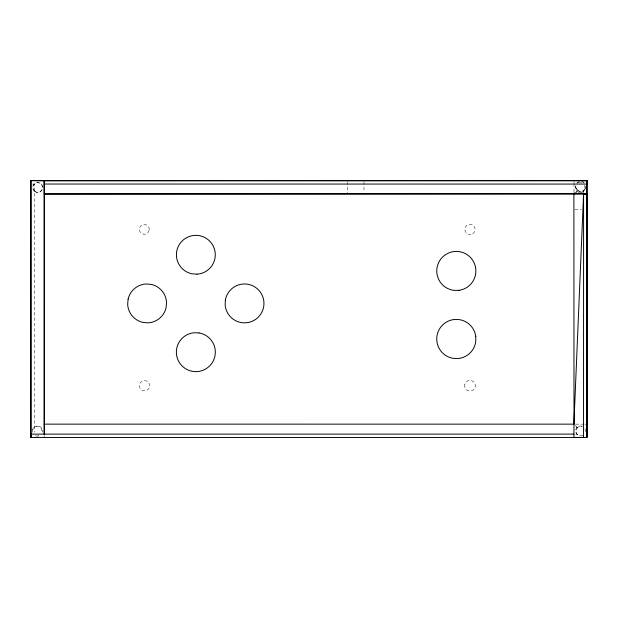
<?xml version="1.0" encoding="UTF-8"?>
<svg xmlns="http://www.w3.org/2000/svg" width="618" height="618" viewBox="0 0 618 618"><rect width="100%" height="100%" fill="white"/><g stroke="black" fill="none" stroke-linecap="round" stroke-linejoin="round"><path stroke-width="0.46" stroke-dasharray="3.09 2.32" d="M583.639 192.26L583.639 190.336L584.342 189.672M583.33 192.453L583.407 190.537A4.882 4.882 0 0 1 578.533 190.823L576.092 187.996M577.274 427.115L576.169 432.136L576.949 434.13L575.018 434.13M576.432 428.065L577.081 427.332L580.796 426.25L582.218 426.698M575.86 192.206L577.714 190.259M573.782 192.352L583.516 192.306M32.607 184.064L34.299 184.064L34.299 432.26M574.925 209.293L581.391 209.293M575.76 424.141L584.164 424.141M585.084 424.141L586.93 424.141M576.787 433.983L577.745 434.825M575.234 425.423L577.081 427.332M574.006 180.75L574.006 183.237M574.006 183.616L574.006 192.306M363.971 181.553L363.971 191.943M347.695 181.553L347.695 193.836M44.187 435.505L44.187 437.436M38.949 435.566A4.905 4.905 0 0 1 37.683 435.76M32.87 432.229A4.905 4.905 0 0 1 37.466 425.949A4.905 4.905 0 0 1 42.341 432.021M584.86 428.591A4.89 4.89 0 0 1 584.62 433.473M582.743 435.172A4.89 4.89 0 0 1 575.628 431.171A4.89 4.89 0 0 1 582.102 426.196M585.594 186.172A4.882 4.882 0 0 1 584.365 189.703M577.482 190.105A4.882 4.882 0 0 1 575.945 185.477M577.073 183.222A4.882 4.882 0 0 1 583.964 182.812M585.447 188.49A5.145 5.145 0 0 1 575.659 185.632M576.733 183.191A5.145 5.145 0 0 1 578.881 181.622M581.523 181.329A5.145 5.145 0 0 1 584.891 183.376M584.427 185.222A4.905 4.905 0 0 1 581.453 192.407M578.911 192.407A4.905 4.905 0 0 1 575.937 185.222M578.911 182.936A4.905 4.905 0 0 1 582.635 183.422M32.43 429.981A4.89 4.89 0 0 1 38.416 426.528A4.89 4.89 0 0 1 41.87 432.507M38.416 435.968A4.89 4.89 0 0 1 34.701 435.481M464.751 384.674L464.659 386.065A5.33 5.33 0 0 0 468.923 390.955L470.313 391.047A5.33 5.33 0 0 0 475.203 386.783L475.296 385.393A5.33 5.33 0 0 0 471.032 380.503L469.641 380.41A5.33 5.33 0 0 0 464.751 384.674M470.97 234.361L469.641 234.446A5.106 5.106 0 0 1 464.968 230.344L464.883 229.015A5.106 5.106 0 0 1 469.865 224.241A5.106 5.106 0 0 1 475.057 228.799A5.106 5.106 0 0 1 470.97 234.361M149.672 386.057L149.579 384.713A5.16 5.16 0 0 0 141.46 381.576A5.16 5.16 0 0 0 142.047 390.259A5.16 5.16 0 0 0 149.672 386.057M149.216 229.664L149.131 228.382A4.936 4.936 0 0 0 141.375 225.377A4.936 4.936 0 0 0 141.931 233.674A4.936 4.936 0 0 0 149.216 229.664M34.987 191.626A4.905 4.905 0 0 0 42.472 187.609A4.905 4.905 0 0 0 35.249 183.137A4.905 4.905 0 0 0 34.987 191.626M34.662 191.279A4.882 4.882 0 0 0 42.627 188.444A4.882 4.882 0 0 0 36.192 182.959A4.882 4.882 0 0 0 34.662 191.279"/><path stroke-width="0.93" d="M44.172 180.549L30.9 180.533L30.908 437.474L586.961 437.436L587 180.526L586.953 184.071L44.187 184.033L44.187 180.526L44.172 434.184M44.187 184.033L44.172 193.828L587.1 193.836L587 434.13M586.953 180.556L586.953 184.079L586.922 180.611L44.187 180.611L587 180.526M44.318 434.114L44.311 193.836M573.929 434.114L573.89 437.436L583.546 437.444L583.585 193.813L573.975 422.31L573.929 434.114L30.908 434.13L30.908 437.436L30.97 180.75L44.187 180.75M44.311 180.75L586.93 180.75L586.922 437.444L586.953 193.851M586.899 193.843L44.311 194.145M573.883 194.145L574.006 424.149L44.187 424.141M573.96 422.303L574.006 424.149M459.189 290.313L454.083 290.398A19.56 19.56 0 0 1 439.661 260.726A19.56 19.56 0 0 1 472.646 260.193A19.56 19.56 0 0 1 459.189 290.313M583.554 194.546L586.922 194.546M30.9 180.533L44.187 180.611M475.775 336.571L475.744 341.692A19.606 19.606 0 0 1 458.749 358.455L453.627 358.417A19.606 19.606 0 0 1 453.898 319.545L459.012 319.576A19.606 19.606 0 0 1 475.775 336.571M225.361 300.109L225.161 305.184A19.444 19.444 0 0 0 254.307 320.209A19.444 19.444 0 0 0 255.605 287.44A19.444 19.444 0 0 0 225.361 300.109M128.119 299.112L127.656 304.172A19.459 19.459 0 0 0 142.797 322.387L147.857 322.851A19.459 19.459 0 0 0 166.072 307.71L166.536 302.65A19.459 19.459 0 0 0 151.395 284.434L146.335 283.971A19.459 19.459 0 0 0 128.119 299.112M198.95 332.917L193.859 332.77A19.49 19.49 0 0 0 179.12 362.148A19.49 19.49 0 0 0 211.974 363.098A19.49 19.49 0 0 0 198.95 332.917M196.957 274.168L191.897 273.797A19.436 19.436 0 0 1 180.271 243.144A19.436 19.436 0 0 1 212.963 245.562A19.436 19.436 0 0 1 196.957 274.176"/></g></svg>
